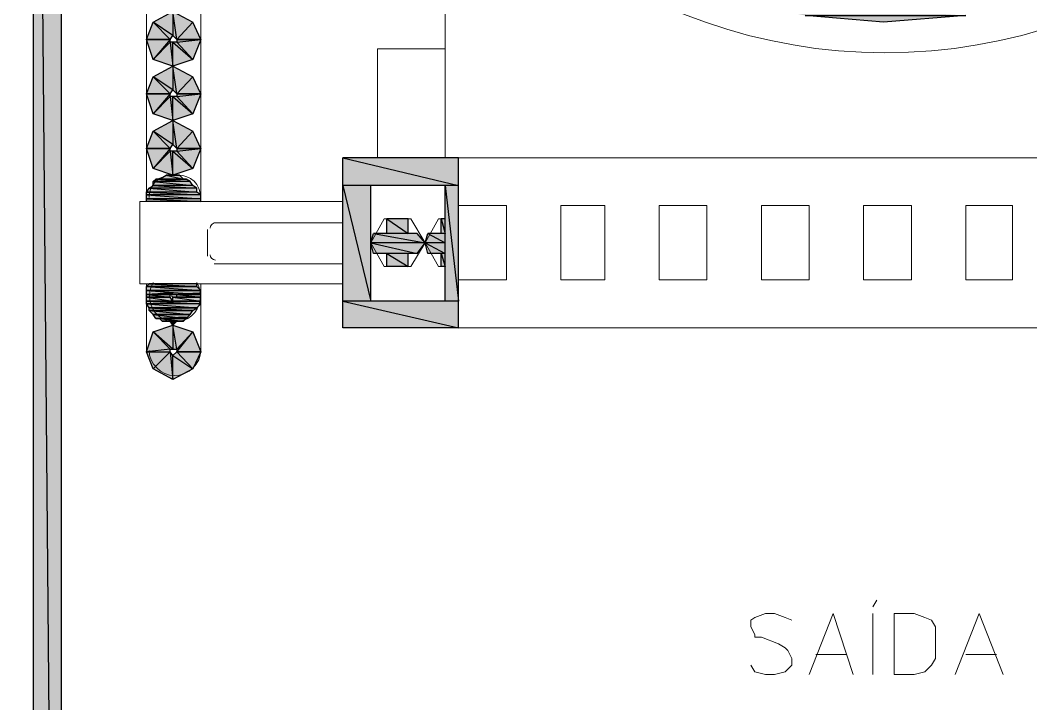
# Model space of a CAD drawing. Header units: millimetres. Extents: x 40 to 176, y -32 to 59.
# Drawn here: x 110.083 to 111.145, y -4.498 to -3.779 of the extents above; entities that cross this region are included whole.
import ezdxf

# ---------------------------------------------------------------- set-up
doc = ezdxf.new("R2010")
doc.units = ezdxf.units.MM
doc.layers.add('15 - Quadro de medição', color=6, linetype='Continuous')

msp = doc.modelspace()

# ---------------------------------------------------------------- hatches: boundary and pattern name
at = {"layer": '15 - Quadro de medição', "true_color": 0x000007}
h = msp.add_hatch(color=7, dxfattribs=at)
h.paths.add_polyline_path([(110.126, -2.6836), (110.0967, -2.6836), (110.126, -6.026)])
h.paths.add_polyline_path([(110.0967, -2.6836), (110.126, -6.026), (110.0967, -6.026)])
h = msp.add_hatch(color=7, dxfattribs=at)
h.paths.add_polyline_path([(110.8258, -3.7563), (110.9082, -3.7745), (111.0772, -3.7745)])
h.paths.add_polyline_path([(110.9082, -3.7745), (111.0772, -3.7745), (110.9906, -3.7814)])
h = msp.add_hatch(color=7, dxfattribs=at)
h.paths.add_polyline_path([(110.2726, -3.7996), (110.2643, -3.7814), (110.2475, -3.7996)])
h.paths.add_polyline_path([(110.2643, -3.7814), (110.2475, -3.7996), (110.2433, -3.7703)])
h.paths.add_polyline_path([(110.2475, -3.7996), (110.2433, -3.7703), (110.2433, -3.7954)])
h.paths.add_polyline_path([(110.2433, -3.7703), (110.2433, -3.7954), (110.2224, -3.7814)])
h.paths.add_polyline_path([(110.2433, -3.7954), (110.2224, -3.7814), (110.2405, -3.7996)])
h.paths.add_polyline_path([(110.2224, -3.7814), (110.2405, -3.7996), (110.2154, -3.7996)])
h = msp.add_hatch(color=7, dxfattribs=at)
h.paths.add_polyline_path([(110.2154, -3.7996), (110.2405, -3.7996), (110.2224, -3.8205)])
h.paths.add_polyline_path([(110.2405, -3.7996), (110.2224, -3.8205), (110.2405, -3.8024)])
h.paths.add_polyline_path([(110.2224, -3.8205), (110.2405, -3.8024), (110.2433, -3.8275)])
h.paths.add_polyline_path([(110.2405, -3.8024), (110.2433, -3.8275), (110.2433, -3.8024)])
h.paths.add_polyline_path([(110.2433, -3.8275), (110.2433, -3.8024), (110.2643, -3.8205)])
h.paths.add_polyline_path([(110.2433, -3.8024), (110.2643, -3.8205), (110.2475, -3.8024)])
h.paths.add_polyline_path([(110.2643, -3.8205), (110.2475, -3.8024), (110.2726, -3.7996)])
h.paths.add_polyline_path([(110.2475, -3.8024), (110.2726, -3.7996), (110.2475, -3.7996)])
h = msp.add_hatch(color=7, dxfattribs=at)
h.paths.add_polyline_path([(110.2726, -3.8569), (110.2643, -3.8387), (110.2475, -3.8569)])
h.paths.add_polyline_path([(110.2643, -3.8387), (110.2475, -3.8569), (110.2433, -3.8275)])
h.paths.add_polyline_path([(110.2475, -3.8569), (110.2433, -3.8275), (110.2433, -3.8527)])
h.paths.add_polyline_path([(110.2433, -3.8275), (110.2433, -3.8527), (110.2224, -3.8387)])
h.paths.add_polyline_path([(110.2433, -3.8527), (110.2224, -3.8387), (110.2405, -3.8569)])
h.paths.add_polyline_path([(110.2224, -3.8387), (110.2405, -3.8569), (110.2154, -3.8569)])
h = msp.add_hatch(color=7, dxfattribs=at)
h.paths.add_polyline_path([(110.2154, -3.8569), (110.2405, -3.8569), (110.2224, -3.8778)])
h.paths.add_polyline_path([(110.2405, -3.8569), (110.2224, -3.8778), (110.2405, -3.8597)])
h.paths.add_polyline_path([(110.2224, -3.8778), (110.2405, -3.8597), (110.2433, -3.8848)])
h.paths.add_polyline_path([(110.2405, -3.8597), (110.2433, -3.8848), (110.2433, -3.8597)])
h.paths.add_polyline_path([(110.2433, -3.8848), (110.2433, -3.8597), (110.2643, -3.8778)])
h.paths.add_polyline_path([(110.2433, -3.8597), (110.2643, -3.8778), (110.2475, -3.8597)])
h.paths.add_polyline_path([(110.2643, -3.8778), (110.2475, -3.8597), (110.2726, -3.8569)])
h.paths.add_polyline_path([(110.2475, -3.8597), (110.2726, -3.8569), (110.2475, -3.8569)])
h = msp.add_hatch(color=7, dxfattribs=at)
h.paths.add_polyline_path([(110.2726, -3.9141), (110.2643, -3.896), (110.2475, -3.9141)])
h.paths.add_polyline_path([(110.2643, -3.896), (110.2475, -3.9141), (110.2433, -3.8848)])
h.paths.add_polyline_path([(110.2475, -3.9141), (110.2433, -3.8848), (110.2433, -3.9099)])
h.paths.add_polyline_path([(110.2433, -3.8848), (110.2433, -3.9099), (110.2224, -3.896)])
h.paths.add_polyline_path([(110.2433, -3.9099), (110.2224, -3.896), (110.2405, -3.9141)])
h.paths.add_polyline_path([(110.2224, -3.896), (110.2405, -3.9141), (110.2154, -3.9141)])
h = msp.add_hatch(color=7, dxfattribs=at)
h.paths.add_polyline_path([(110.2154, -3.9141), (110.2405, -3.9141), (110.2224, -3.9351)])
h.paths.add_polyline_path([(110.2405, -3.9141), (110.2224, -3.9351), (110.2405, -3.9169)])
h.paths.add_polyline_path([(110.2224, -3.9351), (110.2405, -3.9169), (110.2433, -3.9421)])
h.paths.add_polyline_path([(110.2405, -3.9169), (110.2433, -3.9421), (110.2433, -3.9169)])
h.paths.add_polyline_path([(110.2433, -3.9421), (110.2433, -3.9169), (110.2643, -3.9351)])
h.paths.add_polyline_path([(110.2433, -3.9169), (110.2643, -3.9351), (110.2475, -3.9169)])
h.paths.add_polyline_path([(110.2643, -3.9351), (110.2475, -3.9169), (110.2726, -3.9141)])
h.paths.add_polyline_path([(110.2475, -3.9169), (110.2726, -3.9141), (110.2475, -3.9141)])
h = msp.add_hatch(color=7, dxfattribs=at)
h.paths.add_polyline_path([(110.5436, -3.9239), (110.4221, -3.9239), (110.5436, -3.9532)])
h.paths.add_polyline_path([(110.4221, -3.9239), (110.5436, -3.9532), (110.4221, -3.9532)])
h = msp.add_hatch(color=7, dxfattribs=at)
h.paths.add_polyline_path([(110.2503, -3.9421), (110.2363, -3.9421), (110.2545, -3.9463)])
h.paths.add_polyline_path([(110.2363, -3.9421), (110.2545, -3.9463), (110.2293, -3.9463)])
h = msp.add_hatch(color=7, dxfattribs=at)
h.paths.add_polyline_path([(110.2643, -3.9532), (110.2224, -3.9532), (110.2685, -3.956)])
h.paths.add_polyline_path([(110.2224, -3.9532), (110.2685, -3.956), (110.2182, -3.956)])
h = msp.add_hatch(color=7, dxfattribs=at)
h.paths.add_polyline_path([(110.2573, -3.9463), (110.2252, -3.9463), (110.2615, -3.949)])
h.paths.add_polyline_path([(110.2252, -3.9463), (110.2615, -3.949), (110.2224, -3.949)])
h = msp.add_hatch(color=7, dxfattribs=at)
h.paths.add_polyline_path([(110.2615, -3.949), (110.2224, -3.949), (110.2643, -3.9532)])
h.paths.add_polyline_path([(110.2224, -3.949), (110.2643, -3.9532), (110.2224, -3.9532)])
h = msp.add_hatch(color=7, dxfattribs=at)
h.paths.add_polyline_path([(110.4514, -3.9532), (110.4221, -3.9532), (110.4514, -4.0748)])
h.paths.add_polyline_path([(110.4221, -3.9532), (110.4514, -4.0748), (110.4221, -4.0748)])
h = msp.add_hatch(color=7, dxfattribs=at)
h.paths.add_polyline_path([(110.5436, -3.9532), (110.5297, -3.9532), (110.5436, -4.0748)])
h.paths.add_polyline_path([(110.5297, -3.9532), (110.5436, -4.0748), (110.5297, -4.0748)])
h = msp.add_hatch(color=7, dxfattribs=at)
h.paths.add_polyline_path([(110.2685, -3.956), (110.2182, -3.956), (110.2685, -3.9602)])
h.paths.add_polyline_path([(110.2182, -3.956), (110.2685, -3.9602), (110.2154, -3.9602)])
h = msp.add_hatch(color=7, dxfattribs=at)
h.paths.add_polyline_path([(110.2685, -3.9602), (110.2154, -3.9602), (110.2726, -3.963)])
h.paths.add_polyline_path([(110.2154, -3.9602), (110.2726, -3.963), (110.2154, -3.963)])
h = msp.add_hatch(color=7, dxfattribs=at)
h.paths.add_polyline_path([(110.2726, -3.963), (110.2154, -3.963), (110.2726, -3.9672)])
h.paths.add_polyline_path([(110.2154, -3.963), (110.2726, -3.9672), (110.2154, -3.9672)])
h = msp.add_hatch(color=7, dxfattribs=at)
h.paths.add_polyline_path([(110.2726, -3.9672), (110.2154, -3.9672), (110.2726, -3.97)])
h.paths.add_polyline_path([(110.2154, -3.9672), (110.2726, -3.97), (110.2154, -3.97)])
h = msp.add_hatch(color=7, dxfattribs=at)
h.paths.add_polyline_path([(110.4905, -3.9882), (110.4682, -3.9882), (110.4905, -4.0035)])
h.paths.add_polyline_path([(110.4682, -3.9882), (110.4905, -4.0035), (110.4682, -4.0035)])
h = msp.add_hatch(color=7, dxfattribs=at)
h.paths.add_polyline_path([(110.5297, -3.9882), (110.5255, -3.9882), (110.5297, -4.0035)])
h.paths.add_polyline_path([(110.5255, -3.9882), (110.5297, -4.0035), (110.5255, -4.0035)])
h = msp.add_hatch(color=7, dxfattribs=at)
h.paths.add_polyline_path([(110.5003, -4.0035), (110.4542, -4.0035), (110.5087, -4.0133)])
h.paths.add_polyline_path([(110.4542, -4.0035), (110.5087, -4.0133), (110.4514, -4.0133)])
h = msp.add_hatch(color=7, dxfattribs=at)
h.paths.add_polyline_path([(110.5297, -4.0035), (110.5115, -4.0035), (110.5297, -4.0133)])
h.paths.add_polyline_path([(110.5115, -4.0035), (110.5297, -4.0133), (110.5087, -4.0133)])
h = msp.add_hatch(color=7, dxfattribs=at)
h.paths.add_polyline_path([(110.5087, -4.0133), (110.4514, -4.0133), (110.5003, -4.0245)])
h.paths.add_polyline_path([(110.4514, -4.0133), (110.5003, -4.0245), (110.4542, -4.0245)])
h = msp.add_hatch(color=7, dxfattribs=at)
h.paths.add_polyline_path([(110.5297, -4.0133), (110.5087, -4.0133), (110.5297, -4.0245)])
h.paths.add_polyline_path([(110.5087, -4.0133), (110.5297, -4.0245), (110.5115, -4.0245)])
h = msp.add_hatch(color=7, dxfattribs=at)
h.paths.add_polyline_path([(110.4905, -4.0245), (110.4682, -4.0245), (110.4905, -4.0384)])
h.paths.add_polyline_path([(110.4682, -4.0245), (110.4905, -4.0384), (110.4682, -4.0384)])
h = msp.add_hatch(color=7, dxfattribs=at)
h.paths.add_polyline_path([(110.5297, -4.0245), (110.5255, -4.0245), (110.5297, -4.0384)])
h.paths.add_polyline_path([(110.5255, -4.0245), (110.5297, -4.0384), (110.5255, -4.0384)])
h = msp.add_hatch(color=7, dxfattribs=at)
h.paths.add_polyline_path([(110.2685, -4.0566), (110.2182, -4.0566), (110.2685, -4.0594)])
h.paths.add_polyline_path([(110.2182, -4.0566), (110.2685, -4.0594), (110.2154, -4.0594)])
h.paths.add_polyline_path([(110.2685, -4.0594), (110.2154, -4.0594)])
h.paths.add_polyline_path([(110.2154, -4.0594), (110.2685, -4.0594)])
h = msp.add_hatch(color=7, dxfattribs=at)
h.paths.add_polyline_path([(110.2685, -4.0594), (110.2154, -4.0594), (110.2726, -4.0636)])
h.paths.add_polyline_path([(110.2154, -4.0594), (110.2726, -4.0636), (110.2154, -4.0636)])
h.paths.add_polyline_path([(110.2726, -4.0636), (110.2154, -4.0636)])
h.paths.add_polyline_path([(110.2154, -4.0636), (110.2726, -4.0636), (110.2713, -4.0636)])
h = msp.add_hatch(color=7, dxfattribs=at)
h.paths.add_polyline_path([(110.2726, -4.0636), (110.2154, -4.0636), (110.2726, -4.0678)])
h.paths.add_polyline_path([(110.2154, -4.0636), (110.2726, -4.0678), (110.2154, -4.0678)])
h = msp.add_hatch(color=7, dxfattribs=at)
h.paths.add_polyline_path([(110.2154, -4.0678), (110.2433, -4.0678), (110.2433, -4.0664)])
h.paths.add_polyline_path([(110.2433, -4.0678), (110.2433, -4.0664), (110.2154, -4.0678)])
h = msp.add_hatch(color=7, dxfattribs=at)
h.paths.add_polyline_path([(110.2405, -4.0678), (110.2391, -4.0664), (110.2154, -4.0678)])
h.paths.add_polyline_path([(110.2405, -4.0678), (110.2154, -4.0678), (110.2433, -4.0678)])
h = msp.add_hatch(color=7, dxfattribs=at)
h.paths.add_polyline_path([(110.2154, -4.0678), (110.2405, -4.0678), (110.2391, -4.0664)])
h.paths.add_polyline_path([(110.2405, -4.0678), (110.2391, -4.0664), (110.2154, -4.0678)])
h = msp.add_hatch(color=7, dxfattribs=at)
h.paths.add_polyline_path([(110.2154, -4.0678), (110.2405, -4.0678), (110.2391, -4.0664)])
h.paths.add_polyline_path([(110.2405, -4.0678), (110.2391, -4.0664), (110.2154, -4.0678)])
h = msp.add_hatch(color=7, dxfattribs=at)
h.paths.add_polyline_path([(110.2154, -4.0678), (110.2405, -4.0678), (110.2391, -4.0664)])
h.paths.add_polyline_path([(110.2405, -4.0678), (110.2391, -4.0664), (110.2154, -4.0678)])
h = msp.add_hatch(color=7, dxfattribs=at)
h.paths.add_polyline_path([(110.2154, -4.0678), (110.2405, -4.0678), (110.2391, -4.0664)])
h.paths.add_polyline_path([(110.2405, -4.0678), (110.2391, -4.0664), (110.2154, -4.0678)])
h.paths.add_polyline_path([(110.2405, -4.0678), (110.2154, -4.0678)])
h.paths.add_polyline_path([(110.2154, -4.0678), (110.2405, -4.0678), (110.2391, -4.0664)])
h = msp.add_hatch(color=7, dxfattribs=at)
h.paths.add_polyline_path([(110.2154, -4.0678), (110.2405, -4.0678), (110.2391, -4.0664)])
h.paths.add_polyline_path([(110.2405, -4.0678), (110.2391, -4.0664), (110.2154, -4.0678)])
h = msp.add_hatch(color=7, dxfattribs=at)
h.paths.add_polyline_path([(110.2405, -4.0678), (110.2154, -4.0678), (110.2405, -4.0706)])
h.paths.add_polyline_path([(110.2154, -4.0678), (110.2405, -4.0706), (110.2154, -4.0706)])
h = msp.add_hatch(color=7, dxfattribs=at)
h.paths.add_polyline_path([(110.2433, -4.0678), (110.2726, -4.0678), (110.2713, -4.0664)])
h.paths.add_polyline_path([(110.2726, -4.0678), (110.2713, -4.0664), (110.2433, -4.0678)])
h = msp.add_hatch(color=7, dxfattribs=at)
h.paths.add_polyline_path([(110.2433, -4.0678), (110.2726, -4.0678), (110.2713, -4.0664)])
h.paths.add_polyline_path([(110.2726, -4.0678), (110.2713, -4.0664), (110.2433, -4.0678)])
h = msp.add_hatch(color=7, dxfattribs=at)
h.paths.add_polyline_path([(110.2433, -4.0678), (110.2726, -4.0678), (110.2713, -4.0664)])
h.paths.add_polyline_path([(110.2726, -4.0678), (110.2713, -4.0664), (110.2433, -4.0678)])
h = msp.add_hatch(color=7, dxfattribs=at)
h.paths.add_polyline_path([(110.2475, -4.0678), (110.2726, -4.0678), (110.2713, -4.0664)])
h.paths.add_polyline_path([(110.2726, -4.0678), (110.2713, -4.0664), (110.2475, -4.0678)])
h = msp.add_hatch(color=7, dxfattribs=at)
h.paths.add_polyline_path([(110.2475, -4.0678), (110.2726, -4.0678), (110.2713, -4.0664)])
h.paths.add_polyline_path([(110.2726, -4.0678), (110.2713, -4.0664), (110.2475, -4.0678)])
h = msp.add_hatch(color=7, dxfattribs=at)
h.paths.add_polyline_path([(110.2475, -4.0678), (110.2726, -4.0678), (110.2713, -4.0664)])
h.paths.add_polyline_path([(110.2726, -4.0678), (110.2713, -4.0664), (110.2475, -4.0678)])
h = msp.add_hatch(color=7, dxfattribs=at)
h.paths.add_polyline_path([(110.2726, -4.0678), (110.2475, -4.0678), (110.2726, -4.0706)])
h.paths.add_polyline_path([(110.2475, -4.0678), (110.2726, -4.0706), (110.2475, -4.0706)])
h = msp.add_hatch(color=7, dxfattribs=at)
h.paths.add_polyline_path([(110.2154, -4.0706), (110.2405, -4.0706), (110.2391, -4.0706)])
h.paths.add_polyline_path([(110.2405, -4.0706), (110.2391, -4.0706), (110.2154, -4.0706)])
h.paths.add_polyline_path([(110.2405, -4.0706), (110.2154, -4.0706)])
h.paths.add_polyline_path([(110.2154, -4.0706), (110.2405, -4.0706), (110.2391, -4.0706)])
h = msp.add_hatch(color=7, dxfattribs=at)
h.paths.add_polyline_path([(110.2154, -4.0706), (110.2405, -4.0706), (110.2391, -4.0706)])
h.paths.add_polyline_path([(110.2405, -4.0706), (110.2391, -4.0706), (110.2154, -4.0706)])
h = msp.add_hatch(color=7, dxfattribs=at)
h.paths.add_polyline_path([(110.2154, -4.0706), (110.2405, -4.0706), (110.2391, -4.0706)])
h.paths.add_polyline_path([(110.2405, -4.0706), (110.2391, -4.0706), (110.2154, -4.0706)])
h = msp.add_hatch(color=7, dxfattribs=at)
h.paths.add_polyline_path([(110.2154, -4.0706), (110.2405, -4.0706), (110.2391, -4.0706)])
h.paths.add_polyline_path([(110.2405, -4.0706), (110.2391, -4.0706), (110.2154, -4.0706)])
h = msp.add_hatch(color=7, dxfattribs=at)
h.paths.add_polyline_path([(110.2154, -4.0706), (110.2405, -4.0706), (110.2391, -4.0706)])
h.paths.add_polyline_path([(110.2405, -4.0706), (110.2391, -4.0706), (110.2154, -4.0706)])
h = msp.add_hatch(color=7, dxfattribs=at)
h.paths.add_polyline_path([(110.2154, -4.0706), (110.2405, -4.0706), (110.2391, -4.0706)])
h.paths.add_polyline_path([(110.2405, -4.0706), (110.2391, -4.0706), (110.2154, -4.0706)])
h = msp.add_hatch(color=7, dxfattribs=at)
h.paths.add_polyline_path([(110.2405, -4.0706), (110.2154, -4.0706), (110.2433, -4.0748)])
h.paths.add_polyline_path([(110.2154, -4.0706), (110.2433, -4.0748), (110.2154, -4.0748)])
h = msp.add_hatch(color=7, dxfattribs=at)
h.paths.add_polyline_path([(110.2154, -4.0748), (110.2726, -4.0748), (110.2713, -4.0748)])
h.paths.add_polyline_path([(110.2726, -4.0748), (110.2713, -4.0748), (110.2154, -4.0748)])
h = msp.add_hatch(color=7, dxfattribs=at)
h.paths.add_polyline_path([(110.2726, -4.0748), (110.2154, -4.0748), (110.2726, -4.0776)])
h.paths.add_polyline_path([(110.2154, -4.0748), (110.2726, -4.0776), (110.2154, -4.0776)])
h = msp.add_hatch(color=7, dxfattribs=at)
h.paths.add_polyline_path([(110.2726, -4.0776), (110.2154, -4.0776), (110.2685, -4.0817)])
h.paths.add_polyline_path([(110.2154, -4.0776), (110.2685, -4.0817), (110.2182, -4.0817)])
h.paths.add_polyline_path([(110.2685, -4.0817), (110.2182, -4.0817)])
h.paths.add_polyline_path([(110.2182, -4.0817), (110.2685, -4.0817)])
h = msp.add_hatch(color=7, dxfattribs=at)
h.paths.add_polyline_path([(110.2433, -4.0706), (110.2726, -4.0706), (110.2713, -4.0706)])
h.paths.add_polyline_path([(110.2726, -4.0706), (110.2713, -4.0706), (110.2433, -4.0706)])
h = msp.add_hatch(color=7, dxfattribs=at)
h.paths.add_polyline_path([(110.2726, -4.0706), (110.2433, -4.0706), (110.2726, -4.0748)])
h.paths.add_polyline_path([(110.2433, -4.0706), (110.2726, -4.0748), (110.2433, -4.0748)])
h = msp.add_hatch(color=7, dxfattribs=at)
h.paths.add_polyline_path([(110.2433, -4.0748), (110.2726, -4.0748), (110.2713, -4.0748)])
h.paths.add_polyline_path([(110.2726, -4.0748), (110.2713, -4.0748), (110.2433, -4.0748)])
h = msp.add_hatch(color=7, dxfattribs=at)
h.paths.add_polyline_path([(110.2475, -4.0706), (110.2726, -4.0706), (110.2713, -4.0706)])
h.paths.add_polyline_path([(110.2726, -4.0706), (110.2713, -4.0706), (110.2475, -4.0706)])
h = msp.add_hatch(color=7, dxfattribs=at)
h.paths.add_polyline_path([(110.2475, -4.0706), (110.2726, -4.0706), (110.2713, -4.0706)])
h.paths.add_polyline_path([(110.2726, -4.0706), (110.2713, -4.0706), (110.2475, -4.0706)])
h = msp.add_hatch(color=7, dxfattribs=at)
h.paths.add_polyline_path([(110.2475, -4.0706), (110.2726, -4.0706), (110.2713, -4.0706)])
h.paths.add_polyline_path([(110.2726, -4.0706), (110.2713, -4.0706), (110.2475, -4.0706)])
h.paths.add_polyline_path([(110.2726, -4.0706), (110.2475, -4.0706)])
h.paths.add_polyline_path([(110.2475, -4.0706), (110.2726, -4.0706), (110.2713, -4.0706)])
h = msp.add_hatch(color=7, dxfattribs=at)
h.paths.add_polyline_path([(110.2475, -4.0706), (110.2726, -4.0706), (110.2713, -4.0706)])
h.paths.add_polyline_path([(110.2726, -4.0706), (110.2713, -4.0706), (110.2475, -4.0706)])
h = msp.add_hatch(color=7, dxfattribs=at)
h.paths.add_polyline_path([(110.5436, -4.0748), (110.4221, -4.0748), (110.5436, -4.1027)])
h.paths.add_polyline_path([(110.4221, -4.0748), (110.5436, -4.1027), (110.4221, -4.1027)])
h = msp.add_hatch(color=7, dxfattribs=at)
h.paths.add_polyline_path([(110.2685, -4.0817), (110.2182, -4.0817), (110.2643, -4.0845)])
h.paths.add_polyline_path([(110.2182, -4.0817), (110.2643, -4.0845), (110.2182, -4.0845)])
h.paths.add_polyline_path([(110.2643, -4.0845), (110.2182, -4.0845)])
h.paths.add_polyline_path([(110.2182, -4.0845), (110.2643, -4.0845)])
h = msp.add_hatch(color=7, dxfattribs=at)
h.paths.add_polyline_path([(110.2643, -4.0845), (110.2182, -4.0845), (110.2615, -4.0887)])
h.paths.add_polyline_path([(110.2182, -4.0845), (110.2615, -4.0887), (110.2224, -4.0887)])
h.paths.add_polyline_path([(110.2615, -4.0887), (110.2224, -4.0887)])
h.paths.add_polyline_path([(110.2224, -4.0887), (110.2615, -4.0887)])
h = msp.add_hatch(color=7, dxfattribs=at)
h.paths.add_polyline_path([(110.2615, -4.0887), (110.2224, -4.0887), (110.2573, -4.0929)])
h.paths.add_polyline_path([(110.2224, -4.0887), (110.2573, -4.0929), (110.2252, -4.0929)])
h.paths.add_polyline_path([(110.2573, -4.0929), (110.2252, -4.0929), (110.2293, -4.0929)])
h = msp.add_hatch(color=7, dxfattribs=at)
h.paths.add_polyline_path([(110.2726, -4.1278), (110.2475, -4.1278), (110.2643, -4.1069)])
h.paths.add_polyline_path([(110.2475, -4.1278), (110.2643, -4.1069), (110.2475, -4.125)])
h.paths.add_polyline_path([(110.2643, -4.1069), (110.2475, -4.125), (110.2433, -4.0999)])
h.paths.add_polyline_path([(110.2475, -4.125), (110.2433, -4.0999), (110.2433, -4.125)])
h.paths.add_polyline_path([(110.2433, -4.0999), (110.2433, -4.125), (110.2224, -4.1069)])
h.paths.add_polyline_path([(110.2433, -4.125), (110.2224, -4.1069), (110.2405, -4.125)])
h.paths.add_polyline_path([(110.2224, -4.1069), (110.2405, -4.125), (110.2154, -4.1278)])
h.paths.add_polyline_path([(110.2405, -4.125), (110.2154, -4.1278), (110.2405, -4.1278)])
h.paths.add_polyline_path([(110.2154, -4.1278), (110.2405, -4.1278), (110.2224, -4.146)])
msp.add_hatch(color=7, dxfattribs=at).paths.add_polyline_path([(110.2252, -4.0929), (110.2573, -4.0929), (110.2573, -4.0915)])
h = msp.add_hatch(color=7, dxfattribs=at)
h.paths.add_polyline_path([(110.2573, -4.0929), (110.2293, -4.0929), (110.2545, -4.0957)])
h.paths.add_polyline_path([(110.2293, -4.0929), (110.2545, -4.0957), (110.2321, -4.0957)])
h.paths.add_polyline_path([(110.2545, -4.0957), (110.2321, -4.0957)])
h.paths.add_polyline_path([(110.2321, -4.0957), (110.2545, -4.0957)])
h = msp.add_hatch(color=7, dxfattribs=at)
h.paths.add_polyline_path([(110.2363, -4.0957), (110.2405, -4.0957), (110.2475, -4.0957)])
h.paths.add_polyline_path([(110.2405, -4.0957), (110.2475, -4.0957), (110.2433, -4.0999)])
h = msp.add_hatch(color=7, dxfattribs=at)
h.paths.add_polyline_path([(110.2224, -4.146), (110.2405, -4.1278), (110.2433, -4.1572)])
h.paths.add_polyline_path([(110.2405, -4.1278), (110.2433, -4.1572), (110.2433, -4.132)])
h.paths.add_polyline_path([(110.2433, -4.1572), (110.2433, -4.132), (110.2643, -4.146)])
h.paths.add_polyline_path([(110.2433, -4.132), (110.2643, -4.146), (110.2475, -4.1278)])
h.paths.add_polyline_path([(110.2643, -4.146), (110.2475, -4.1278), (110.2726, -4.1278)])

# ---------------------------------------------------------------- linework, layer by layer
at = {"layer": '15 - Quadro de medição', "color": 7, "linetype": 'Continuous', "lineweight": 20, "true_color": 0x000007}
for points in [[(110.126, -6.026), (110.126, -2.4685), (110.126, -2.4685)], [(110.0967, -2.6836), (110.0967, -6.026), (110.126, -6.026), (110.0827, -6.026)], [(110.2154, -3.97), (110.2154, -3.0621), (110.2154, -3.0621)], [(110.2726, -3.0621), (110.2726, -3.97), (110.2726, -3.97)], [(110.5297, -3.9239), (110.5297, -3.5775), (110.5297, -3.5775)], [(110.4584, -3.9239), (110.4584, -3.8094), (110.5297, -3.8094)], [(110.5436, -3.9239), (110.5436, -4.1027), (110.5436, -4.1027)], [(110.2475, -3.9421), (110.2433, -3.9421), (110.2405, -3.9421)], [(110.5297, -3.9532), (110.4514, -3.9532), (110.4514, -4.0748), (110.5297, -4.0748)], [(110.5297, -3.9532), (110.5297, -4.0748), (110.5297, -4.0748)], [(110.4221, -3.97), (110.2084, -3.97), (110.2084, -4.0566), (110.4221, -4.0566)], [(110.2084, -3.97), (110.3146, -3.97), (110.3146, -3.97)], [(110.2154, -3.9672), (110.2154, -3.97), (110.2154, -3.97)], [(110.2726, -3.97), (110.2726, -3.9672), (110.2726, -3.9672)], [(110.2866, -3.9923), (110.4221, -3.9923), (110.4221, -3.9923)], [(110.4682, -3.9882), (110.4682, -4.0035), (110.4682, -4.0035)], [(110.4905, -3.9882), (110.4905, -4.0035), (110.4905, -4.0035)], [(110.5297, -3.9882), (110.5227, -3.9882), (110.5087, -4.0133), (110.5227, -4.0384), (110.5297, -4.0384)], [(110.5227, -3.9882), (110.5255, -3.9882), (110.5255, -4.0035)], [(110.2796, -4.0273), (110.2796, -3.9993), (110.2796, -3.9993)], [(110.4542, -4.0035), (110.4682, -4.0035), (110.4682, -4.0035)], [(110.4905, -4.0035), (110.5003, -4.0035), (110.5003, -4.0035)], [(110.5115, -4.0035), (110.5255, -4.0035), (110.5255, -4.0035)], [(110.4542, -4.0245), (110.4682, -4.0245), (110.4682, -4.0245)], [(110.4682, -4.0245), (110.4682, -4.0384), (110.4682, -4.0384)], [(110.4905, -4.0245), (110.4905, -4.0384), (110.4905, -4.0384)], [(110.4905, -4.0245), (110.5003, -4.0245), (110.5003, -4.0245)], [(110.5115, -4.0245), (110.5255, -4.0245), (110.5255, -4.0245)], [(110.5255, -4.0245), (110.5255, -4.0384), (110.5255, -4.0384)], [(110.4221, -4.0356), (110.2866, -4.0356), (110.2866, -4.0356)], [(110.2154, -4.1278), (110.2154, -4.0566), (110.2154, -4.0566)], [(110.2726, -4.0566), (110.2726, -4.1278), (110.2726, -4.1278)], [(110.2433, -4.0706), (110.2419, -4.0692), (110.2419, -4.0692)], [(110.2433, -4.1572), (110.2419, -4.1558), (110.2419, -4.1558)], [(110.9794, -4.396), (110.9836, -4.389), (110.9836, -4.389)], [(110.8942, -4.41), (110.8872, -4.4072), (110.876, -4.403), (110.8663, -4.403), (110.8551, -4.4072), (110.8509, -4.41), (110.8509, -4.417), (110.8551, -4.4253), (110.8551, -4.4281), (110.8621, -4.4281), (110.8802, -4.4351), (110.8872, -4.4393), (110.89, -4.4421), (110.8942, -4.4505), (110.8942, -4.4575), (110.8872, -4.4645), (110.876, -4.4672), (110.8663, -4.4672), (110.8551, -4.4645), (110.8509, -4.4575)], [(110.9124, -4.4672), (110.9375, -4.403), (110.9585, -4.4672)], [(110.9794, -4.4672), (110.9794, -4.403), (110.9794, -4.403)], [(111.066, -4.4672), (111.0911, -4.403), (111.1163, -4.4672)], [(110.9193, -4.4463), (110.9515, -4.4463), (110.9515, -4.4463)], [(111.0772, -4.4463), (111.1093, -4.4463), (111.1093, -4.4463)]]:
    msp.add_lwpolyline(points, dxfattribs=at)
at = {"layer": '15 - Quadro de medição', "color": 7, "linetype": 'Continuous', "lineweight": -2, "true_color": 0x000007}
for points in [[(110.126, -2.6836), (110.0967, -2.6836), (110.126, -6.026)], [(110.0967, -2.6836), (110.126, -6.026), (110.0967, -6.026)], [(110.2433, -3.7703), (110.2433, -3.7954), (110.2224, -3.7814)], [(110.2643, -3.7814), (110.2475, -3.7996), (110.2433, -3.7703)], [(110.2475, -3.7996), (110.2433, -3.7703), (110.2433, -3.7954)], [(110.2224, -3.7814), (110.2405, -3.7996), (110.2154, -3.7996)], [(110.2433, -3.7954), (110.2224, -3.7814), (110.2405, -3.7996)], [(110.2726, -3.7996), (110.2643, -3.7814), (110.2475, -3.7996)], [(110.9082, -3.7745), (111.0772, -3.7745), (110.9906, -3.7814)], [(110.2154, -3.7996), (110.2405, -3.7996), (110.2224, -3.8205)], [(110.2405, -3.7996), (110.2224, -3.8205), (110.2405, -3.8024)], [(110.2224, -3.8205), (110.2405, -3.8024), (110.2433, -3.8275)], [(110.2405, -3.8024), (110.2433, -3.8275), (110.2433, -3.8024)], [(110.2433, -3.8275), (110.2433, -3.8024), (110.2643, -3.8205)], [(110.2433, -3.8024), (110.2643, -3.8205), (110.2475, -3.8024)], [(110.2643, -3.8205), (110.2475, -3.8024), (110.2726, -3.7996)], [(110.2475, -3.8024), (110.2726, -3.7996), (110.2475, -3.7996)], [(110.2433, -3.8275), (110.2433, -3.8527), (110.2224, -3.8387)], [(110.2643, -3.8387), (110.2475, -3.8569), (110.2433, -3.8275)], [(110.2475, -3.8569), (110.2433, -3.8275), (110.2433, -3.8527)], [(110.2224, -3.8387), (110.2405, -3.8569), (110.2154, -3.8569)], [(110.2433, -3.8527), (110.2224, -3.8387), (110.2405, -3.8569)], [(110.2726, -3.8569), (110.2643, -3.8387), (110.2475, -3.8569)], [(110.2154, -3.8569), (110.2405, -3.8569), (110.2224, -3.8778)], [(110.2405, -3.8569), (110.2224, -3.8778), (110.2405, -3.8597)], [(110.2643, -3.8778), (110.2475, -3.8597), (110.2726, -3.8569)], [(110.2475, -3.8597), (110.2726, -3.8569), (110.2475, -3.8569)], [(110.2224, -3.8778), (110.2405, -3.8597), (110.2433, -3.8848)], [(110.2405, -3.8597), (110.2433, -3.8848), (110.2433, -3.8597)], [(110.2433, -3.8848), (110.2433, -3.8597), (110.2643, -3.8778)], [(110.2433, -3.8597), (110.2643, -3.8778), (110.2475, -3.8597)], [(110.2433, -3.8848), (110.2433, -3.9099), (110.2224, -3.896)], [(110.2643, -3.896), (110.2475, -3.9141), (110.2433, -3.8848)], [(110.2475, -3.9141), (110.2433, -3.8848), (110.2433, -3.9099)], [(110.2224, -3.896), (110.2405, -3.9141), (110.2154, -3.9141)], [(110.2433, -3.9099), (110.2224, -3.896), (110.2405, -3.9141)], [(110.2726, -3.9141), (110.2643, -3.896), (110.2475, -3.9141)], [(110.2154, -3.9141), (110.2405, -3.9141), (110.2224, -3.9351)], [(110.2405, -3.9141), (110.2224, -3.9351), (110.2405, -3.9169)], [(110.2224, -3.9351), (110.2405, -3.9169), (110.2433, -3.9421)], [(110.2405, -3.9169), (110.2433, -3.9421), (110.2433, -3.9169)], [(110.2433, -3.9421), (110.2433, -3.9169), (110.2643, -3.9351)], [(110.2433, -3.9169), (110.2643, -3.9351), (110.2475, -3.9169)], [(110.2643, -3.9351), (110.2475, -3.9169), (110.2726, -3.9141)], [(110.2475, -3.9169), (110.2726, -3.9141), (110.2475, -3.9141)], [(110.5436, -3.9239), (110.4221, -3.9239), (110.5436, -3.9532)], [(110.4221, -3.9239), (110.5436, -3.9532), (110.4221, -3.9532)], [(110.2363, -3.9421), (110.2545, -3.9463), (110.2293, -3.9463)], [(110.2405, -3.9421), (110.2503, -3.9421), (110.2363, -3.9421)], [(110.2503, -3.9421), (110.2363, -3.9421), (110.2545, -3.9463)], [(110.2475, -3.9421), (110.2405, -3.9421), (110.2503, -3.9421)], [(110.2224, -3.9532), (110.2685, -3.956), (110.2182, -3.956)], [(110.2252, -3.9463), (110.2615, -3.949), (110.2224, -3.949)], [(110.2615, -3.949), (110.2224, -3.949), (110.2643, -3.9532)], [(110.2224, -3.949), (110.2643, -3.9532), (110.2224, -3.9532)], [(110.2643, -3.9532), (110.2224, -3.9532), (110.2685, -3.956)], [(110.2293, -3.9463), (110.2573, -3.9463), (110.2252, -3.9463)], [(110.2573, -3.9463), (110.2252, -3.9463), (110.2615, -3.949)], [(110.2545, -3.9463), (110.2293, -3.9463), (110.2573, -3.9463)], [(110.4514, -3.9532), (110.4221, -3.9532), (110.4514, -4.0748)], [(110.4221, -3.9532), (110.4514, -4.0748), (110.4221, -4.0748)], [(110.5436, -3.9532), (110.5297, -3.9532), (110.5436, -4.0748)], [(110.5297, -3.9532), (110.5436, -4.0748), (110.5297, -4.0748)], [(110.2182, -3.956), (110.2685, -3.9602), (110.2154, -3.9602)], [(110.2685, -3.9602), (110.2154, -3.9602), (110.2726, -3.963)], [(110.2154, -3.9602), (110.2726, -3.963), (110.2154, -3.963)], [(110.2726, -3.963), (110.2154, -3.963), (110.2726, -3.9672)], [(110.2154, -3.963), (110.2726, -3.9672), (110.2154, -3.9672)], [(110.2685, -3.956), (110.2182, -3.956), (110.2685, -3.9602)], [(110.2726, -3.9672), (110.2154, -3.9672), (110.2726, -3.97)], [(110.2154, -3.9672), (110.2726, -3.97), (110.2154, -3.97)], [(110.4905, -3.9882), (110.4682, -3.9882), (110.4905, -4.0035)], [(110.4682, -3.9882), (110.4905, -4.0035), (110.4682, -4.0035)], [(110.5297, -3.9882), (110.5255, -3.9882), (110.5297, -4.0035)], [(110.5255, -3.9882), (110.5297, -4.0035), (110.5255, -4.0035)], [(110.4542, -4.0035), (110.5087, -4.0133), (110.4514, -4.0133)], [(110.5003, -4.0035), (110.4542, -4.0035), (110.5087, -4.0133)], [(110.5115, -4.0035), (110.5297, -4.0133), (110.5087, -4.0133)], [(110.5297, -4.0035), (110.5115, -4.0035), (110.5297, -4.0133)], [(110.5087, -4.0133), (110.4514, -4.0133), (110.5003, -4.0245)], [(110.4514, -4.0133), (110.5003, -4.0245), (110.4542, -4.0245)], [(110.5297, -4.0133), (110.5087, -4.0133), (110.5297, -4.0245)], [(110.5087, -4.0133), (110.5297, -4.0245), (110.5115, -4.0245)], [(110.4905, -4.0245), (110.4682, -4.0245), (110.4905, -4.0384)], [(110.4682, -4.0245), (110.4905, -4.0384), (110.4682, -4.0384)], [(110.5297, -4.0245), (110.5255, -4.0245), (110.5297, -4.0384)], [(110.5255, -4.0245), (110.5297, -4.0384), (110.5255, -4.0384)], [(110.2182, -4.0566), (110.2685, -4.0594), (110.2154, -4.0594)], [(110.2685, -4.0594), (110.2154, -4.0594)], [(110.2154, -4.0594), (110.2685, -4.0594), (110.2685, -4.0594)], [(110.2685, -4.0594), (110.2154, -4.0594), (110.2726, -4.0636)], [(110.2154, -4.0594), (110.2726, -4.0636), (110.2154, -4.0636)], [(110.2685, -4.0566), (110.2182, -4.0566), (110.2685, -4.0594)], [(110.2726, -4.0636), (110.2154, -4.0636)], [(110.2154, -4.0636), (110.2726, -4.0636), (110.2713, -4.0636)], [(110.2726, -4.0636), (110.2154, -4.0636), (110.2726, -4.0678)], [(110.2154, -4.0636), (110.2726, -4.0678), (110.2154, -4.0678)], [(110.2154, -4.0678), (110.2433, -4.0678), (110.2433, -4.0664)], [(110.2433, -4.0678), (110.2433, -4.0664), (110.2154, -4.0678)], [(110.2405, -4.0678), (110.2391, -4.0664), (110.2154, -4.0678)], [(110.2154, -4.0678), (110.2405, -4.0678), (110.2391, -4.0664)], [(110.2405, -4.0678), (110.2391, -4.0664), (110.2154, -4.0678)], [(110.2154, -4.0678), (110.2405, -4.0678), (110.2391, -4.0664)], [(110.2405, -4.0678), (110.2391, -4.0664), (110.2154, -4.0678)], [(110.2154, -4.0678), (110.2405, -4.0678), (110.2391, -4.0664)], [(110.2405, -4.0678), (110.2391, -4.0664), (110.2154, -4.0678)], [(110.2154, -4.0678), (110.2405, -4.0678), (110.2391, -4.0664)], [(110.2405, -4.0678), (110.2391, -4.0664), (110.2154, -4.0678)], [(110.2154, -4.0678), (110.2405, -4.0678), (110.2391, -4.0664)], [(110.2154, -4.0678), (110.2405, -4.0678), (110.2391, -4.0664)], [(110.2405, -4.0678), (110.2391, -4.0664), (110.2154, -4.0678)], [(110.2405, -4.0678), (110.2154, -4.0678), (110.2433, -4.0678)], [(110.2405, -4.0678), (110.2154, -4.0678)], [(110.2405, -4.0678), (110.2154, -4.0678), (110.2405, -4.0706)], [(110.2154, -4.0678), (110.2405, -4.0706), (110.2154, -4.0706)], [(110.2433, -4.0678), (110.2726, -4.0678), (110.2713, -4.0664)], [(110.2726, -4.0678), (110.2713, -4.0664), (110.2433, -4.0678)], [(110.2433, -4.0678), (110.2726, -4.0678), (110.2713, -4.0664)], [(110.2726, -4.0678), (110.2713, -4.0664), (110.2433, -4.0678)], [(110.2433, -4.0678), (110.2726, -4.0678), (110.2713, -4.0664)], [(110.2726, -4.0678), (110.2713, -4.0664), (110.2433, -4.0678)], [(110.2726, -4.0678), (110.2433, -4.0678)], [(110.2433, -4.0678), (110.2726, -4.0678), (110.2475, -4.0678)], [(110.2475, -4.0678), (110.2726, -4.0678), (110.2713, -4.0664)], [(110.2726, -4.0678), (110.2713, -4.0664), (110.2475, -4.0678)], [(110.2475, -4.0678), (110.2726, -4.0678), (110.2713, -4.0664)], [(110.2726, -4.0678), (110.2713, -4.0664), (110.2475, -4.0678)], [(110.2475, -4.0678), (110.2726, -4.0678), (110.2713, -4.0664)], [(110.2726, -4.0678), (110.2713, -4.0664), (110.2475, -4.0678)], [(110.2726, -4.0678), (110.2475, -4.0678), (110.2726, -4.0706)], [(110.2475, -4.0678), (110.2726, -4.0706), (110.2475, -4.0706)], [(110.2154, -4.0706), (110.2405, -4.0706), (110.2391, -4.0706)], [(110.2405, -4.0706), (110.2391, -4.0706), (110.2154, -4.0706)], [(110.2405, -4.0706), (110.2154, -4.0706)], [(110.2154, -4.0706), (110.2405, -4.0706), (110.2391, -4.0706)], [(110.2154, -4.0706), (110.2405, -4.0706), (110.2391, -4.0706)], [(110.2405, -4.0706), (110.2391, -4.0706), (110.2154, -4.0706)], [(110.2154, -4.0706), (110.2405, -4.0706), (110.2391, -4.0706)], [(110.2405, -4.0706), (110.2391, -4.0706), (110.2154, -4.0706)], [(110.2154, -4.0706), (110.2405, -4.0706), (110.2391, -4.0706)], [(110.2405, -4.0706), (110.2391, -4.0706), (110.2154, -4.0706)], [(110.2154, -4.0706), (110.2405, -4.0706), (110.2391, -4.0706)], [(110.2405, -4.0706), (110.2391, -4.0706), (110.2154, -4.0706)], [(110.2154, -4.0706), (110.2405, -4.0706), (110.2391, -4.0706)], [(110.2405, -4.0706), (110.2391, -4.0706), (110.2154, -4.0706)], [(110.2405, -4.0706), (110.2154, -4.0706), (110.2433, -4.0748)], [(110.2154, -4.0706), (110.2433, -4.0748), (110.2154, -4.0748)], [(110.2154, -4.0748), (110.2433, -4.0748), (110.2433, -4.0748)], [(110.2433, -4.0748), (110.2433, -4.0748), (110.2154, -4.0748)], [(110.2154, -4.0748), (110.2726, -4.0748), (110.2713, -4.0748)], [(110.2726, -4.0748), (110.2713, -4.0748), (110.2154, -4.0748)], [(110.2726, -4.0748), (110.2154, -4.0748), (110.2726, -4.0776)], [(110.2154, -4.0748), (110.2726, -4.0776), (110.2154, -4.0776)], [(110.2726, -4.0776), (110.2154, -4.0776), (110.2685, -4.0817)], [(110.2154, -4.0776), (110.2685, -4.0817), (110.2182, -4.0817)], [(110.2475, -4.0706), (110.2726, -4.0706), (110.2433, -4.0706)], [(110.2433, -4.0706), (110.2726, -4.0706), (110.2713, -4.0706)], [(110.2726, -4.0706), (110.2713, -4.0706), (110.2433, -4.0706)], [(110.2726, -4.0706), (110.2433, -4.0706), (110.2726, -4.0748)], [(110.2433, -4.0706), (110.2726, -4.0748), (110.2433, -4.0748)], [(110.2433, -4.0748), (110.2726, -4.0748), (110.2713, -4.0748)], [(110.2726, -4.0748), (110.2713, -4.0748), (110.2433, -4.0748)], [(110.2475, -4.0706), (110.2726, -4.0706), (110.2713, -4.0706)], [(110.2726, -4.0706), (110.2713, -4.0706), (110.2475, -4.0706)], [(110.2475, -4.0706), (110.2726, -4.0706), (110.2713, -4.0706)], [(110.2726, -4.0706), (110.2713, -4.0706), (110.2475, -4.0706)], [(110.2475, -4.0706), (110.2726, -4.0706), (110.2713, -4.0706)], [(110.2726, -4.0706), (110.2713, -4.0706), (110.2475, -4.0706)], [(110.2726, -4.0706), (110.2475, -4.0706)], [(110.2475, -4.0706), (110.2726, -4.0706), (110.2713, -4.0706)], [(110.2475, -4.0706), (110.2726, -4.0706), (110.2713, -4.0706)], [(110.2726, -4.0706), (110.2713, -4.0706), (110.2475, -4.0706)], [(110.2726, -4.0706), (110.2475, -4.0706)], [(110.5436, -4.0748), (110.4221, -4.0748), (110.5436, -4.1027)], [(110.4221, -4.0748), (110.5436, -4.1027), (110.4221, -4.1027)], [(110.2685, -4.0817), (110.2182, -4.0817)], [(110.2182, -4.0817), (110.2685, -4.0817), (110.2685, -4.0817)], [(110.2685, -4.0817), (110.2182, -4.0817), (110.2643, -4.0845)], [(110.2182, -4.0817), (110.2643, -4.0845), (110.2182, -4.0845)], [(110.2643, -4.0845), (110.2182, -4.0845)], [(110.2182, -4.0845), (110.2643, -4.0845), (110.2643, -4.0845)], [(110.2643, -4.0845), (110.2182, -4.0845), (110.2615, -4.0887)], [(110.2182, -4.0845), (110.2615, -4.0887), (110.2224, -4.0887)], [(110.2615, -4.0887), (110.2224, -4.0887)], [(110.2224, -4.0887), (110.2615, -4.0887), (110.2615, -4.0887)], [(110.2615, -4.0887), (110.2224, -4.0887), (110.2573, -4.0929)], [(110.2224, -4.0887), (110.2573, -4.0929), (110.2252, -4.0929)], [(110.2433, -4.0999), (110.2433, -4.125), (110.2224, -4.1069)], [(110.2252, -4.0929), (110.2573, -4.0929), (110.2573, -4.0915)], [(110.2573, -4.0929), (110.2252, -4.0929), (110.2293, -4.0929)], [(110.2573, -4.0929), (110.2293, -4.0929), (110.2545, -4.0957)], [(110.2293, -4.0929), (110.2545, -4.0957), (110.2321, -4.0957)], [(110.2545, -4.0957), (110.2321, -4.0957)], [(110.2321, -4.0957), (110.2545, -4.0957), (110.2545, -4.0957)], [(110.2545, -4.0957), (110.2321, -4.0957), (110.2475, -4.0957)], [(110.2321, -4.0957), (110.2475, -4.0957), (110.2363, -4.0957)], [(110.2363, -4.0957), (110.2405, -4.0957), (110.2475, -4.0957)], [(110.2363, -4.0957), (110.2475, -4.0957), (110.2475, -4.0957)], [(110.2405, -4.0957), (110.2475, -4.0957), (110.2433, -4.0999)], [(110.2643, -4.1069), (110.2475, -4.125), (110.2433, -4.0999)], [(110.2475, -4.125), (110.2433, -4.0999), (110.2433, -4.125)], [(110.2224, -4.1069), (110.2405, -4.125), (110.2154, -4.1278)], [(110.2433, -4.125), (110.2224, -4.1069), (110.2405, -4.125)], [(110.2726, -4.1278), (110.2475, -4.1278), (110.2643, -4.1069)], [(110.2475, -4.1278), (110.2643, -4.1069), (110.2475, -4.125)], [(110.2405, -4.125), (110.2154, -4.1278), (110.2405, -4.1278)], [(110.2154, -4.1278), (110.2405, -4.1278), (110.2224, -4.146)], [(110.2224, -4.146), (110.2405, -4.1278), (110.2433, -4.1572)], [(110.2405, -4.1278), (110.2433, -4.1572), (110.2433, -4.132)], [(110.2433, -4.132), (110.2643, -4.146), (110.2475, -4.1278)], [(110.2433, -4.1572), (110.2433, -4.132), (110.2643, -4.146)], [(110.2643, -4.146), (110.2475, -4.1278), (110.2726, -4.1278)]]:
    msp.add_lwpolyline(points, close=True, dxfattribs=at)
at = {"layer": '15 - Quadro de medição', "color": 7, "linetype": 'Continuous', "lineweight": 20, "true_color": 0x000007}
for points in [[(110.9878, -3.9239), (111.5633, -3.9239), (111.5633, -4.1027), (110.4221, -4.1027), (110.4221, -3.9239)], [(110.5436, -4.0524), (110.5939, -4.0524), (110.5939, -3.9742), (110.5436, -3.9742)], [(110.6512, -4.0524), (110.6973, -4.0524), (110.6973, -3.9742), (110.6512, -3.9742)], [(110.7545, -4.0524), (110.8048, -4.0524), (110.8048, -3.9742), (110.7545, -3.9742)], [(110.8621, -4.0524), (110.9124, -4.0524), (110.9124, -3.9742), (110.8621, -3.9742)], [(110.9696, -4.0524), (111.0199, -4.0524), (111.0199, -3.9742), (110.9696, -3.9742)], [(111.0772, -4.0524), (111.1261, -4.0524), (111.1261, -3.9742), (111.0772, -3.9742)], [(110.4654, -3.9882), (110.4514, -4.0133), (110.4654, -4.0384), (110.4933, -4.0384), (110.5087, -4.0133), (110.4933, -3.9882)], [(111.0018, -4.4672), (111.0018, -4.403), (111.0227, -4.403), (111.0339, -4.4072), (111.0409, -4.41), (111.0451, -4.417), (111.0451, -4.4281), (111.0451, -4.4421), (111.0451, -4.4505), (111.0409, -4.4575), (111.0339, -4.4645), (111.0227, -4.4672)]]:
    msp.add_lwpolyline(points, close=True, dxfattribs=at)
for points, knots in [([(110.7308, -2.7367), (110.4975, -2.8568), (110.376, -3.1222), (110.4389, -3.3778), (110.4389, -3.3778), (110.5003, -3.6334), (110.7294, -3.8136), (110.992, -3.8136), (110.992, -3.8136), (111.256, -3.8136), (111.485, -3.6334), (111.5465, -3.3778), (111.5465, -3.3778), (111.6093, -3.1222), (111.4878, -2.8568), (111.2546, -2.7367)], [0, 0, 0, 0, 0.0625, 0.0625, 0.0625, 0.062501, 0.125, 0.125, 0.125, 0.125001, 0.1875, 0.1875, 0.1875, 0.187501, 1, 1, 1, 1]), ([(110.2224, -4.0552), (110.2154, -4.0664), (110.2182, -4.0817), (110.228, -4.0901), (110.228, -4.0901), (110.2377, -4.0985), (110.2531, -4.0985), (110.2629, -4.0901), (110.2629, -4.0901), (110.2726, -4.0817), (110.2754, -4.0664), (110.2685, -4.0552)], [0, 0, 0, 0, 0.083333, 0.083333, 0.083333, 0.083334, 0.166667, 0.166667, 0.166667, 0.166668, 1, 1, 1, 1])]:
    msp.add_open_spline(points, degree=3, knots=knots, dxfattribs=at)
for points in [[(110.2419, -3.9421), (110.2293, -3.9421), (110.2182, -3.9518), (110.2182, -3.9658)], [(110.2726, -3.9658), (110.2726, -3.9518), (110.2615, -3.9421), (110.2489, -3.9421)], [(110.288, -3.9923), (110.2852, -3.9923), (110.2824, -3.9951), (110.2824, -3.9979)], [(110.2824, -4.0259), (110.2824, -4.0287), (110.2852, -4.0315), (110.288, -4.0315)], [(110.2182, -4.1264), (110.2182, -4.1404), (110.2307, -4.153), (110.2447, -4.153)], [(110.2447, -4.153), (110.2601, -4.153), (110.2726, -4.1404), (110.2726, -4.1264)]]:
    msp.add_open_spline(points, degree=3, dxfattribs=at)

doc.saveas('drawing.dxf')
